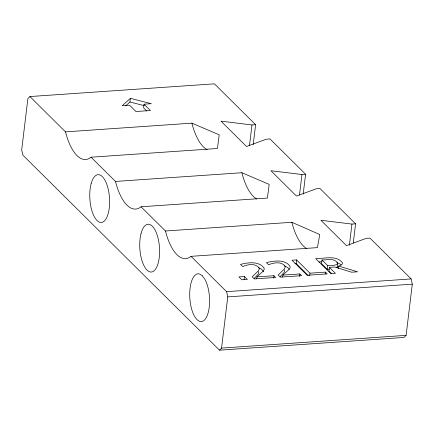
<?xml version="1.0" encoding="UTF-8"?>
<svg xmlns="http://www.w3.org/2000/svg" width="434" height="434" viewBox="0 0 434 434"><rect width="100%" height="100%" fill="white"/><g stroke="black" fill="none" stroke-linecap="round" stroke-linejoin="round"><path stroke-width="0.65" d="M336.762 267.849L337.218 266.736M337.164 267.322L337.663 263.08C334.516 257.785 326.976 260.053 321.985 259.993L321.54 263.65L327.274 269.335L329.292 269.194M125.638 105.891L129.95 102.006L130.39 98.35L151.314 103.683L144.045 104.182L143.605 107.838L146.795 111.006M219.506 350.167L221.546 348.095L227.758 296.894L226.608 291.653L191.025 256.337A48.581 19.926 86.1 0 1 165.479 231.002L141.039 206.774A48.581 19.926 86.1 0 1 115.487 181.434L91.048 157.206A48.581 19.926 86.1 0 1 65.501 131.871L29.913 96.554L27.879 98.632L21.7 149.898L22.861 155.144L219.506 350.167L404.065 337.44L406.105 335.368L412.3 284.167L411.144 278.926L369.947 238.082L366.312 238.331L346.473 245.628L320.921 220.293L351.941 224.08L355.576 223.83L353.254 243.002M249.507 145.444L251.986 124.943L255.621 124.694L253.217 144.533M244.114 279.572L244.483 276.523L238.939 276.903L241.846 279.784L247.391 279.404L244.483 276.523M256.722 278.726L256.944 276.897L263.416 270.914L264.165 269.465L264.078 267.99C258.8 260.888 248.004 262.445 240.49 264.414L242.649 266.557C247.673 264.398 255.387 262.944 259.131 267.973L259.217 269.205L258.49 270.675L252.219 276.811L254.351 278.926L275.671 277.456L273.93 275.726L256.944 276.897M273.632 278.161L273.93 275.726M282.659 276.935L282.881 275.107L289.353 269.123L290.102 267.675L290.021 266.199C284.791 259.033 273.865 260.785 266.427 262.624L268.586 264.767C273.604 262.619 281.351 261.154 285.067 266.188L285.154 267.42L284.427 268.885L278.156 275.02L280.288 277.136L301.608 275.666L299.867 273.935L282.881 275.107M299.482 195.007L301.966 174.511L305.596 174.256L303.198 194.096M308.124 275.416L296.167 263.563L296.612 259.906L292.017 260.221L307.201 275.281L327.22 273.897L325.424 272.118L310.001 273.181L296.612 259.906M299.569 276.377L299.867 273.935M309.702 275.623L310.001 273.181M325.207 273.946L325.424 272.118M327.274 269.335L327.713 265.679L321.985 259.993M338.39 268.537L338.688 266.102L357.589 271.803L351.627 272.216L334.641 266.986L329.395 267.344L328.956 271.006L331.739 273.767M349.381 245.237L351.941 224.08M337.603 263.666C335.167 266.205 330.86 264.973 327.713 265.679M254.281 278.346L258.046 274.331L258.772 272.861L258.686 271.63M280.218 276.561L283.982 272.541L284.709 271.076L284.623 269.845M130.39 98.35L122.247 105.684L129.511 105.185L135.902 111.522L150.43 110.518L144.045 104.182M338.688 266.102L340.972 265.217L342.269 264.089L342.453 262.744C336.301 254.769 324.062 258.821 315.659 258.593L330.838 273.648L335.433 273.333L329.395 267.344M29.913 96.554L214.423 83.833L255.621 124.694M65.501 131.871L191.904 123.153L219.208 134.822L217.45 148.493L91.048 157.206M115.487 181.434L241.879 172.721L269.188 184.385L267.431 198.056L141.039 206.774M165.479 231.002L291.86 222.284L319.76 234.544L317.411 247.624L191.025 256.337M294.854 263.655L296.167 263.563M319.033 261.984L321.578 261.81M226.608 291.653L411.144 278.926M227.758 296.894L412.3 284.167M221.546 348.095L406.105 335.368M251.986 124.943L220.966 121.157L246.512 146.491L266.357 139.195L269.991 138.945L305.596 174.256M301.966 174.511L270.946 170.719L296.493 196.059L316.337 188.763L319.966 188.513L355.576 223.83M129.95 102.006L144.332 105.674M336.914 262.613L339.594 263.774L340.956 264.843M284.427 265.885L287.324 267.301L289.185 269.302M258.49 267.669L261.387 269.091L263.639 271.646M306.621 248.514A48.581 19.926 86.1 0 1 291.86 222.284M256.64 198.946A48.581 19.926 86.1 0 1 241.879 172.721M207.143 149.649A48.581 19.926 86.1 0 1 191.904 123.153M202.309 275.769L199.754 274.055A23.957 9.836 86.1 0 0 190.07 288.209A23.957 9.836 86.1 0 0 194.595 316.446L196.998 319.652L199.553 321.366A23.957 9.836 86.1 0 0 209.237 307.212A23.957 9.836 86.1 0 0 204.712 278.975L202.309 275.769M141.11 233.291A23.957 9.83 86.1 0 0 149.589 271.798A23.957 9.83 86.1 0 0 158.329 239.346A23.957 9.83 86.1 0 0 141.11 233.291M91.129 183.723A23.957 9.83 86.1 0 0 99.608 222.235A23.957 9.83 86.1 0 0 108.348 189.783A23.957 9.83 86.1 0 0 91.129 183.723"/></g></svg>
